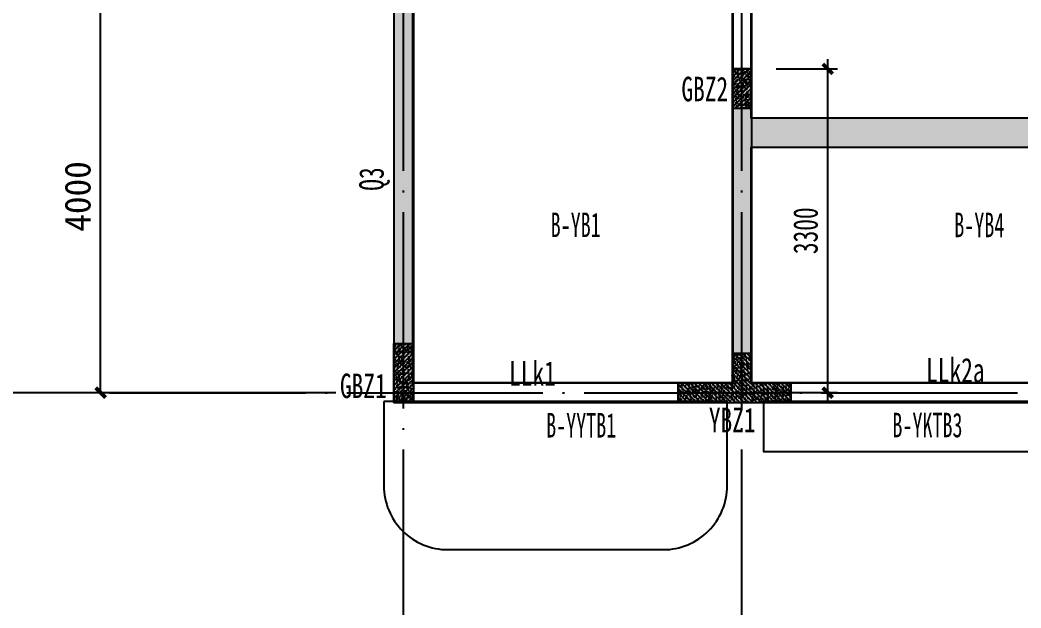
# Model space of a CAD drawing. Extents: x -3200781797 to -8106663, y 494714 to 1244925.
# Drawn here: x -8174612 to -8164404, y 681706 to 687699 of the extents above; entities that cross this region are included whole.
import ezdxf
from ezdxf.enums import TextEntityAlignment as Align
from ezdxf.xclip import XClip

# ---------------------------------------------------------------- set-up
doc = ezdxf.new("R2010")
doc.units = 0
doc.header["$LTSCALE"] = 1000
doc.header["$MEASUREMENT"] = 0
doc.header["$XCLIPFRAME"] = 0
for name, pattern in [('125-墙体$0$CONTINOUS', [0]), ('3#-轴线$0$DOTE', [2.42, 2, -0.2, 0.02, -0.2]), ('3#4#5#$0$DASH', [0.35, 0.25, -0.1]), ('DASH', [0.35, 0.25, -0.1])]:
    doc.linetypes.add(name, pattern=pattern)
doc.layers.get('Defpoints').update_dxf_attribs({"color": 30, "linetype": 'DASH'})
for name, color, linetype in [('125-墙体$0$S-WALL', 40, 'Continuous'), ('125-墙体$0$S-WALL-BEAM', 120, 'Continuous'), ('125-墙体$0$S-WALL-COLU', 252, '125-墙体$0$CONTINOUS'), ('125-墙体$0$S-WALL-COLU-HATC', 16, 'Continuous'), ('125-墙体$0$S-WALL-HATC', 253, 'Continuous'), ('3#-轴线$0$3#-轴号$0$A-ANNO-AXIS-CIRC', 3, 'Continuous'), ('3#-轴线$0$3#-轴号$0$A-ANNO-DIMS', 3, 'Continuous'), ('3#-轴线$0$A-ANNO-DOTE', 10, '3#-轴线$0$DOTE'), ('3#4#5#$0$PC-SLAB', 6, '3#4#5#$0$DASH'), ('3#4#5#$0$S-ANNO-TEXT', 7, 'Continuous'), ('3#4#5#$0$S-PC-SLAB', 6, 'Continuous'), ('3#4#5#$0$S-WALL-HATC', 253, 'Continuous'), ('S-WALL-BEAM-TEXT', 2, 'Continuous'), ('S-WALL-COLU-TEXT', 2, 'Continuous'), ('S-WALL-DIMS', 50, 'Continuous')]:
    doc.layers.add(name, color=color, linetype=linetype)
doc.layers.add('WALL-TEXT', color=2, linetype='Continuous', lineweight=25)
doc.styles.add('3#-轴线$0$3#-轴号$0$_TCH_DIM_T3', font='')
doc.styles.add('3#4#5#$0$外部参照 1$0$宋体', font='', dxfattribs={"width": 0.8})
doc.styles.add('TSSD_Dimension', font='', dxfattribs={"width": 0.7})
doc.styles.add('楷体GB312', font='', dxfattribs={"width": 0.8})
doc.styles.get('3#-轴线$0$3#-轴号$0$_TCH_DIM_T3').set_extended_font_data('SimSun')
doc.styles.get('3#4#5#$0$外部参照 1$0$宋体').set_extended_font_data('SimSun')
doc.styles.get('TSSD_Dimension').set_extended_font_data('KaiTi_GB2312')
doc.styles.get('楷体GB312').set_extended_font_data('楷体_GB2312')
doc.dimstyles.new('3#-轴线$0$3#-轴号$0$_TCH_ARCH&&100', dxfattribs={"dimtxt": 264.345992, "dimasz": 100, "dimexe": 250, "dimexo": 300, "dimgap": 100, "dimtad": 1, "dimdec": 0, "dimzin": 0, "dimdsep": 46, "dimtxsty": '3#-轴线$0$3#-轴号$0$_TCH_DIM_T3', "dimblk": '3#-轴线$0$3#-轴号$0$_ArchTick', "dimcen": 0.09, "dimclrt": 7, "dimazin": 2, "dimtfac": 1, "dimtdec": 0, "dimtix": 1, "dimtmove": 2, "dimatfit": 3, "dimfxl": 100, "dimtolj": 1, "dimtzin": 0, "dimarcsym": 0})
doc.dimstyles.new('TSSD_100_100', dxfattribs={"dimtxt": 250, "dimasz": 100, "dimexe": 100, "dimexo": 250, "dimgap": 100, "dimtad": 1, "dimdec": 0, "dimzin": 0, "dimdsep": 46, "dimtxsty": 'TSSD_Dimension', "dimblk": 'ARCHTICK', "dimcen": 0, "dimdle": 100, "dimclrt": 7, "dimadec": 0, "dimazin": 0, "dimtfac": 1, "dimtdec": 0, "dimtix": 1, "dimtmove": 2, "dimatfit": 3, "dimfxl": 1, "dimtolj": 1, "dimtzin": 0, "dimarcsym": 0})

# ---------------------------------------------------------------- blocks, each defined once
blk = doc.blocks.new('2-ll')
at = {"layer": 'S-WALL-BEAM-TEXT', "style": '楷体GB312', "width": 0.7}
for s, p in [('LLk1', (-72029, -37069)), ('LLk2a', (-67776, -37036))]:
    blk.add_text(s, height=250, dxfattribs=at).set_placement(p)
blk = doc.blocks.new('_ArchTick')
at = {"color": 0, "linetype": 'ByBlock', "const_width": 0.4}
blk.add_lwpolyline([(-0.5, -0.5), (0.5, 0.5)], dxfattribs=at)
blk = doc.blocks.new('*D351')
at = {"layer": 'Defpoints', "color": 0, "transparency": 16777216}
for p in [(-8167150, 687201), (-8166375, 687201), (-8167150, 683901)]:
    blk.add_point(p, dxfattribs=at)
at = {"layer": 'S-WALL-DIMS', "color": 0, "lineweight": -2, "transparency": 16777216}
for p, q in [((-8166375, 683801), (-8166375, 687301)), ((-8166900, 687201), (-8166275, 687201)), ((-8166900, 683901), (-8166275, 683901))]:
    blk.add_line(p, q, dxfattribs=at)
at = {"layer": 'S-WALL-DIMS', "color": 0, "lineweight": -2, "transparency": 16777216, "xscale": 100, "yscale": 100, "zscale": 100}
for p, rotation in [((-8166375, 687201), 90), ((-8166375, 683901), 270)]:
    blk.add_blockref('_ArchTick', p, dxfattribs=dict(at, rotation=rotation))
at = {"layer": 'S-WALL-DIMS', "color": 7, "transparency": 16777216, "insert": (-8166600, 685551), "char_height": 250, "attachment_point": 5, "rotation": 90, "style": 'TSSD_Dimension'}
blk.add_mtext('\\A1;3300', dxfattribs=at)
blk = doc.blocks.new('3-Q-1')
at = {"layer": 'WALL-TEXT', "style": '楷体GB312', "width": 0.7}
blk.add_text('Q3', height=250, rotation=90, dxfattribs=at).set_placement((-7931045, 651474))
blk = doc.blocks.new('2-an')
at = {"layer": 'S-WALL-COLU-TEXT', "style": '楷体GB312', "width": 0.7}
for s, p in [('GBZ2', (-71150, -13309)), ('GBZ1', (-74632, -16334)), ('YBZ1', (-70870, -16683))]:
    blk.add_text(s, height=250, dxfattribs=at).set_placement(p)
blk = doc.blocks.new('3#4#5#$0$3#首层顶悬挑板')
at = {"layer": '3#4#5#$0$S-PC-SLAB'}
blk.add_lwpolyline([(-100, -11300), (-100, -12160, 0.414214), (550, -12810), (2750, -12810, 0.414214), (3400, -12160), (3400, -11810), (3400, -11300), (-100, -11300)], format="xyb", dxfattribs=at)
blk.add_lwpolyline([(7145, -11300), (3770, -11300), (3770, -11810), (7145, -11810)], close=True, dxfattribs=at)
at = {"layer": '3#4#5#$0$PC-SLAB', "linetype": 'ByBlock', "style": '3#4#5#$0$外部参照 1$0$宋体', "width": 0.6}
for s, p in [('B-YYTB1', (1912, -11542)), ('B-YKTB3', (5443, -11542))]:
    blk.add_text(s, height=250, dxfattribs=at).set_placement(p, align=Align.MIDDLE)
blk = doc.blocks.new('3#4#5#$0$ban111')
at = {"layer": '3#4#5#$0$S-WALL-HATC', "ltscale": 100}
h = blk.add_hatch(dxfattribs=at)
h.set_pattern_fill('AR-CONC', color=256, scale=25, angle=-270, style=0)
h.set_pattern_definition([(140, (-37341047970.12, -2020437059.28), (15.68803374565, 179.3150456502), [18.75, -206.25]), (85, (-37341047970.12, -2020437059.28), (-188.048033425, -34.68783340325), [15, -165]), (190.4514, (-37341047968.81, -2020437044.34), (-172.3598855152, 144.6273454285), [15.9350475, -175.285528]), (136.1842, (-37341048020.12, -2020437059.28), (41.3797535823, 266.8102621564), [28.125, -309.375]), (186.6356, (-37341048016.67, -2020437037.05), (-243.5294677251, 233.6656763872), [23.902572, -262.92825]), (81.1842, (-37341048020.12, -2020437059.28), (-243.5296502313, 233.6654862834), [22.5, -247.5]), (111, (-37341048007.62, -2020437034.28), (100.65472266633, 149.2267630296), [18.75, -206.25]), (56, (-37341048007.62, -2020437034.28), (-181.2875112617, 60.8288329804), [15, -165]), (161.4514, (-37341047999.23, -2020437021.84), (-80.6326241775, 210.0556571454), [15.9350475, -175.285528]), (127.5, (-37341047970.12, -2020437059.28), (-83.22346345783, 3.03996382932), [0, -163, 0, -167.5, 0, -165.625]), (97.5, (-37341047970.12, -2020437059.28), (-98.6029279706, 65.76738436054), [0, -95.5, 0, -159.25, 0, -63.125]), (57.5, (-37341047970.12, -2020437115.03), (5.6387179336, 133.4556090431), [0, -62.5, 0, -195, 0, -258.75]), (47.5, (-37341047970.12, -2020437140.03), (-25.02624558308, 145.7965423356), [0, -81.25, 0, -129.5, 0, -183.75])])
h.paths.add_polyline_path([(-228282, 404475), (-228282, 404775), (-221482, 404775), (-221482, 404475)])
at = {"layer": '3#4#5#$0$S-PC-SLAB'}
blk.add_lwpolyline([(-228292, 407075), (-228292, 404775), (-221472, 404775), (-221472, 405875), (-222672, 405875), (-222672, 407075), (-228292, 407075)], dxfattribs=at)
for points in [[(-231742, 402075), (-228472, 402075), (-228472, 406275), (-231742, 406275)], [(-228292, 402075), (-221472, 402075), (-221472, 404475), (-228292, 404475)]]:
    blk.add_lwpolyline(points, close=True, dxfattribs=at)
at = {"layer": '3#4#5#$0$S-WALL-HATC', "ltscale": 100}
blk.add_lwpolyline([(-228282, 404475), (-228282, 404775), (-221482, 404775), (-221482, 404475)], close=True, dxfattribs=at)
blk = doc.blocks.new('3#4#5#$0$5#')
at = {"layer": '3#4#5#$0$S-ANNO-TEXT'}
blk.add_blockref('3#4#5#$0$ban111', (378829, -247400), dxfattribs=at)
at = {"layer": '3#4#5#$0$PC-SLAB', "linetype": 'ByBlock', "style": '3#4#5#$0$外部参照 1$0$宋体', "width": 0.6}
for s, p in [('B-YB1', (148752, 156286)), ('B-YB4', (152868, 156285))]:
    blk.add_text(s, height=250, dxfattribs=at).set_placement(p, align=Align.MIDDLE)
blk = doc.blocks.new('125-墙体')
at = {"layer": '125-墙体$0$S-WALL-COLU-HATC'}
h = blk.add_hatch(dxfattribs=at)
h.set_pattern_fill('AR-CONC', color=256, scale=10)
h.set_pattern_definition([(50, (15787.076, -245457.834), (71.726018, -6.275213), [7.5, -82.5]), (355, (15787.076, -245457.83), (-13.875133, 75.219213), [6, -66]), (100.4514, (15793.05, -245458.36), (57.850938, 68.943954), [6.37402, -70.114211]), (46.1842, (15787.08, -245437.83), (106.724105, -16.5519), [11.25, -123.75]), (96.6356, (15795.97, -245439.21), (93.46627, 97.411787), [9.56103, -105.1713]), (351.1842, (15787.08, -245437.83), (93.466195, 97.41186), [9, -99]), (21, (15797.076, -245442.834), (59.690705, -40.261889), [7.5, -82.5]), (326, (15797.076, -245442.83), (24.331533, 72.515005), [6, -66]), (71.4514, (15802.05, -245446.19), (84.022263, 32.25305), [6.37402, -70.114211]), (37.5, (15787.076, -245457.834), (1.2159855, 33.2893854), [0, -65.2, 0, -67, 0, -66.25]), (7.5, (15787.076, -245457.834), (26.306954, 39.441171), [0, -38.2, 0, -63.7, 0, -25.25]), (327.5, (15764.776, -245457.834), (53.3822436, -2.2554872), [0, -25, 0, -78, 0, -103.5]), (317.5, (15754.776, -245457.834), (58.318617, 10.010498), [0, -32.5, 0, -51.8, 0, -73.5])])
h.paths.add_polyline_path([(3550, -7800), (3350, -7800), (3350, -8200), (3550, -8200)])
h = blk.add_hatch(dxfattribs=at)
h.set_pattern_fill('ANSI31', color=256, scale=250, style=0)
h.set_pattern_definition([(45, (15787.076, -245457.834), (-22.097087, 22.097087), [])])
h.paths.add_polyline_path([(3550, -7800), (3350, -7800), (3350, -8200), (3550, -8200)])
h = blk.add_hatch(dxfattribs=at)
h.set_pattern_fill('AR-CONC', color=256, scale=10)
h.set_pattern_definition([(50, (295941.93, -248457.834), (71.726018, -6.2752135), [7.5, -82.5]), (355, (295941.93, -248457.83), (-13.875133, 75.219213), [6, -66]), (100.4514, (295947.91, -248458.36), (57.850938, 68.943954), [6.374019, -70.114211]), (46.1842, (295941.93, -248437.83), (106.724105, -16.551901), [11.25, -123.75]), (96.6356, (295950.82, -248439.21), (93.46627, 97.411787), [9.56103, -105.1713]), (351.1842, (295941.93, -248437.83), (93.466195, 97.41186), [9, -99]), (21, (295951.93, -248442.834), (59.690705, -40.261889), [7.5, -82.5]), (326, (295951.93, -248442.83), (24.331533, 72.515005), [6, -66]), (71.4514, (295956.905, -248446.19), (84.022263, 32.25305), [6.374019, -70.114211]), (37.5, (295941.93, -248457.834), (1.2159855, 33.2893854), [0, -65.2, 0, -67, 0, -66.25]), (7.5, (295941.93, -248457.834), (26.3069537, 39.4411712), [0, -38.2, 0, -63.7, 0, -25.25]), (327.5, (295919.63, -248457.834), (53.3822436, -2.2554872), [0, -25, 0, -78, 0, -103.5]), (317.5, (295909.63, -248457.834), (58.318617, 10.010498), [0, -32.5, 0, -51.8, 0, -73.5])])
h.paths.add_polyline_path([(-100, -10600), (100, -10600), (100, -11200), (-100, -11200)])
h = blk.add_hatch(dxfattribs=at)
h.set_pattern_fill('ANSI31', color=256, scale=250, style=0)
h.set_pattern_definition([(45, (295941.93, -248457.834), (-22.097087, 22.097087), [])])
h.paths.add_polyline_path([(100, -10600), (-100, -10600), (-100, -11200), (100, -11200)])
h = blk.add_hatch(dxfattribs=at)
h.set_pattern_fill('AR-CONC', color=256, scale=10, angle=90)
h.set_pattern_definition([(140, (245486.99, 4537.05), (6.275213, 71.726018), [7.5, -82.5]), (85, (245486.99, 4537.05), (-75.219213, -13.875133), [6, -66]), (190.4514, (245487.51, 4543.03), (-68.943954, 57.850938), [6.37402, -70.114211]), (136.1842, (245466.99, 4537.05), (16.5519, 106.724105), [11.25, -123.75]), (186.6356, (245468.37, 4545.95), (-97.411787, 93.46627), [9.56103, -105.1713]), (81.1842, (245466.99, 4537.05), (-97.41186, 93.466195), [9, -99]), (111, (245471.99, 4547.05), (40.261889, 59.690705), [7.5, -82.5]), (56, (245471.99, 4547.05), (-72.515005, 24.331533), [6, -66]), (161.4514, (245475.345, 4552.03), (-32.25305, 84.022263), [6.37402, -70.114211]), (127.5, (245486.99, 4537.052), (-33.2893854, 1.2159855), [0, -65.2, 0, -67, 0, -66.25]), (97.5, (245486.99, 4537.052), (-39.441171, 26.306954), [0, -38.2, 0, -63.7, 0, -25.25]), (57.5, (245486.99, 4514.752), (2.2554872, 53.3822436), [0, -25, 0, -78, 0, -103.5]), (47.5, (245486.99, 4504.752), (-10.010498, 58.318617), [0, -32.5, 0, -51.8, 0, -73.5])])
h.paths.add_polyline_path([(3350, -11000), (2800, -11000), (2800, -11200), (3550, -11200), (3950, -11200), (3950, -11000), (3550, -11000), (3550, -10700), (3350, -10700)])
h = blk.add_hatch(dxfattribs=at)
h.set_pattern_fill('ANSI31', color=256, scale=250, angle=90, style=0)
h.set_pattern_definition([(135, (245486.99, 4537.052), (-22.097087, -22.097087), [])])
h.paths.add_polyline_path([(3350, -11000), (2800, -11000), (2800, -11200), (3550, -11200), (3950, -11200), (3950, -11000), (3550, -11000), (3550, -10700), (3350, -10700)])
at = {"layer": '125-墙体$0$S-WALL-HATC'}
for points in [[(100, -6100), (-100, -6100), (-100, -11200), (100, -11200)], [(3550, -11000), (3550, -7800), (3350, -7800), (3350, -11000), (3450, -11067)], [(2800, -11200), (3450, -11200), (3450, -11067), (3350, -11000), (2800, -11000)], [(3450, -11067), (3450, -11200), (3950, -11200), (3950, -11000), (3550, -11000)]]:
    blk.add_hatch(color=256, dxfattribs=at).paths.add_polyline_path(points)
at = {"layer": '125-墙体$0$S-WALL'}
for p, q in [((-100, -6100), (-100, -11200)), ((100, -6100), (100, -11000)), ((3550, -7800), (3350, -7800)), ((3350, -7800), (3350, -11000)), ((3550, -11000), (3550, -7800)), ((100, -11000), (100, -11000)), ((100, -11000), (100, -11200)), ((2800, -11000), (3350, -11000)), ((2800, -11000), (2800, -11200)), ((3550, -11000), (3950, -11000)), ((3950, -11000), (3950, -11200)), ((-100, -11200), (100, -11200)), ((2800, -11200), (3450, -11200)), ((3450, -11200), (3950, -11200))]:
    blk.add_line(p, q, dxfattribs=at)
at = {"layer": '125-墙体$0$S-WALL-BEAM'}
for points in [[(3550, -3300), (3350, -3300), (3350, -7800), (3550, -7800)], [(100, -11000), (100, -11200), (2800, -11200), (2800, -11000)], [(3950, -11000), (3950, -11200), (6950, -11200), (6950, -11000)]]:
    blk.add_lwpolyline(points, close=True, dxfattribs=at)
at = {"layer": '125-墙体$0$S-WALL-COLU', "lineweight": -2}
for points in [[(3550, -7800), (3350, -7800), (3350, -8200), (3550, -8200)], [(-100, -10600), (100, -10600), (100, -11200), (-100, -11200)]]:
    blk.add_lwpolyline(points, close=True, dxfattribs=at)
at = {"layer": '125-墙体$0$S-WALL-COLU', "linetype": 'ByBlock'}
blk.add_lwpolyline([(3350, -11000), (2800, -11000), (2800, -11200), (3550, -11200), (3950, -11200), (3950, -11000), (3550, -11000), (3550, -10700), (3350, -10700), (3350, -11000)], dxfattribs=at)
blk = doc.blocks.new('3#-轴线$0$3#-轴号$0$_ArchTick')
at = {"color": 0, "linetype": 'ByBlock', "const_width": 0.4}
blk.add_lwpolyline([(-0.5, -0.5), (0.5, 0.5)], dxfattribs=at)
blk = doc.blocks.new('*D2034')
at = {"layer": '3#-轴线$0$3#-轴号$0$A-ANNO-DIMS', "color": 0, "lineweight": -2, "transparency": 16777216}
for p, q in [((-2589, -7100), (-3339, -7100)), ((-3089, -11100), (-3089, -7100)), ((-2589, -11100), (-3339, -11100))]:
    blk.add_line(p, q, dxfattribs=at)
at = {"layer": 'Defpoints', "color": 0, "transparency": 16777216}
for p in [(-3089, -7100), (-2289, -7100), (-2289, -11100)]:
    blk.add_point(p, dxfattribs=at)
at = {"layer": '3#-轴线$0$3#-轴号$0$A-ANNO-DIMS', "color": 0, "lineweight": -2, "transparency": 16777216, "xscale": 100, "yscale": 100, "zscale": 100}
for p, rotation in [((-3089, -7100), 90), ((-3089, -11100), 270)]:
    blk.add_blockref('3#-轴线$0$3#-轴号$0$_ArchTick', p, dxfattribs=dict(at, rotation=rotation))
at = {"layer": '3#-轴线$0$3#-轴号$0$A-ANNO-DIMS', "color": 7, "transparency": 16777216, "insert": (-3322, -9100), "char_height": 264.3, "attachment_point": 5, "rotation": 90, "style": '3#-轴线$0$3#-轴号$0$_TCH_DIM_T3'}
blk.add_mtext('\\A1;4000', dxfattribs=at)
blk = doc.blocks.new('3#-轴线$0$3#-轴号')
at = {"layer": '3#-轴线$0$3#-轴号$0$A-ANNO-AXIS-CIRC'}
blk.add_line((-689.4, -11100), (-4689.4, -11100), dxfattribs=at)
at = {"layer": '3#-轴线$0$3#-轴号$0$A-ANNO-DIMS'}
dim = blk.add_aligned_dim(p1=(-2289.4, -11100), p2=(-2289.4, -7100), distance=800, dimstyle='3#-轴线$0$3#-轴号$0$_TCH_ARCH&&100', dxfattribs=at)
dim.commit()
dim.dimension.update_dxf_attribs({"geometry": '*D2034', "text_midpoint": (-3321.6, -9100)})
blk = doc.blocks.new('3#-轴线')
at = {"layer": '3#-轴线$0$A-ANNO-DOTE'}
for points in [[(0, -16100), (0, 5500)], [(3450, -16100), (3450, -3200)], [(-3000, -11100), (44800, -11100)]]:
    blk.add_lwpolyline(points, dxfattribs=at)
blk.add_blockref('3#-轴线$0$3#-轴号', (0, 0))

msp = doc.modelspace()

# ---------------------------------------------------------------- block references
for name in ['3#-轴线', '125-墙体']:
    msp.add_blockref(name, (-8170700.4, 695000.6))
at = {"layer": '3#4#5#$0$S-PC-SLAB'}
msp.add_blockref('3#4#5#$0$5#', (-8317697.2, 529325.6), dxfattribs=at)
at = {"layer": '3#4#5#$0$S-PC-SLAB', "color": 1}
msp.add_blockref('3#4#5#$0$3#首层顶悬挑板', (-8170800.9, 695110.7), dxfattribs=at)
at = {"layer": 'S-WALL-BEAM-TEXT'}
ref = msp.add_blockref('2-ll', (-8097595.1, 721040.9), dxfattribs=at)
XClip(ref).set_block_clipping_path([(-73974.9871072425, -42162.3848145646), (-52205.3371535894, -25540.2474139485)])
at = {"layer": 'S-WALL-COLU-TEXT'}
ref = msp.add_blockref('2-an', (-8096716.9, 700179.6), dxfattribs=at)
XClip(ref).set_block_clipping_path([(-75609.3082507038, -17078.79899893), (-52441.6437040213, -740.1029856242)])
at = {"layer": 'WALL-TEXT'}
msp.add_blockref('3-Q-1', (-239857.8, 34484.9), dxfattribs=at)

# ---------------------------------------------------------------- dimensions: what is measured, and where the dimension line sits
at = {"layer": 'S-WALL-DIMS'}
dim = msp.add_linear_dim(base=(-8166375.4, 687200.6), p1=(-8167150.4, 683900.6), p2=(-8167150.4, 687200.6), angle=90, dimstyle='TSSD_100_100', dxfattribs=at)
dim.commit()
dim.dimension.update_dxf_attribs({"geometry": '*D351', "text_midpoint": (-8166600.4, 685550.6)})

doc.saveas('drawing.dxf')
